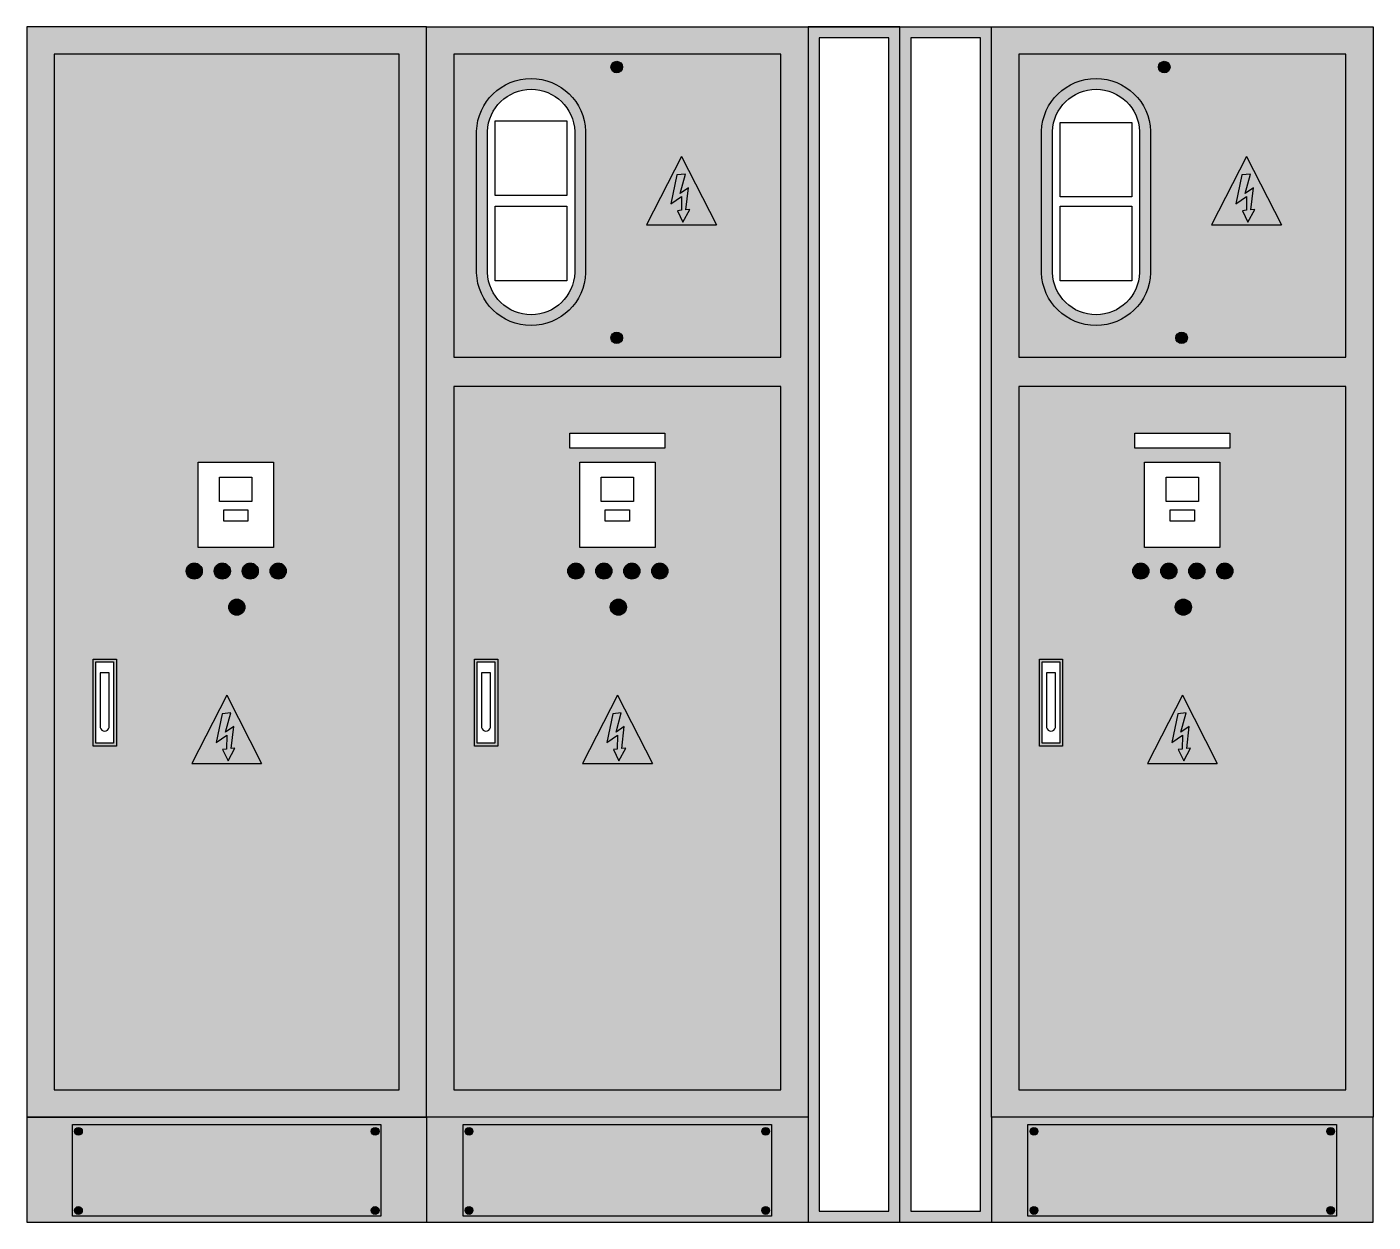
# Model space of a CAD drawing. Header units: metres. Extents: x 81 to 650, y -25 to 177.
# Drawn here: x 249.895 to 252.365, y 35.908 to 38.101 of the extents above; entities that cross this region are included whole.
import ezdxf

# ---------------------------------------------------------------- set-up
doc = ezdxf.new("R2010")
doc.units = ezdxf.units.M
doc.layers.add('EQUIPOS', color=7, linetype='Continuous', true_color=0xc7c7c7)

msp = doc.modelspace()

# ---------------------------------------------------------------- hatches: boundary and pattern name
at = {"transparency": 33554687}
h = msp.add_hatch(color=256, dxfattribs=at)
h.dxf.hatch_style = 1
h.paths.add_polyline_path([(250.9878, 38.027, 1), (250.9666, 38.027, 1)])
h = msp.add_hatch(color=256, dxfattribs=at)
h.dxf.hatch_style = 1
h.paths.add_polyline_path([(251.9924, 38.027, 1), (251.9711, 38.027, 1)])
h = msp.add_hatch(color=256, dxfattribs=at)
h.dxf.hatch_style = 1
h.paths.add_polyline_path([(250.7202, 37.9091), (250.7202, 37.6496, 0.969621), (250.9202, 37.6496), (250.9202, 37.9091, 0.969621)])
h.paths.add_polyline_path([(250.9002, 37.9088), (250.9002, 37.6499, -0.966097), (250.7402, 37.6499), (250.7402, 37.9088, -0.966097)], flags=16)
h.paths.add_polyline_path([(250.8857, 37.9283), (250.8857, 37.7914), (250.7544, 37.7914), (250.7544, 37.9283)], flags=0)
h.paths.add_polyline_path([(250.8857, 37.7719), (250.8857, 37.635), (250.7544, 37.635), (250.7544, 37.7719)], flags=0)
h = msp.add_hatch(color=256, dxfattribs=at)
h.dxf.hatch_style = 1
h.paths.add_polyline_path([(251.7565, 37.9091), (251.7565, 37.6496, 0.969621), (251.9565, 37.6496), (251.9565, 37.9091, 0.969621)])
h.paths.add_polyline_path([(251.9365, 37.9088), (251.9365, 37.6499, -0.966097), (251.7765, 37.6499), (251.7765, 37.9088, -0.966097)], flags=16)
h.paths.add_polyline_path([(251.922, 37.9283), (251.922, 37.7914), (251.7907, 37.7914), (251.7907, 37.9283)], flags=0)
h.paths.add_polyline_path([(251.922, 37.7719), (251.922, 37.635), (251.7907, 37.635), (251.7907, 37.7719)], flags=0)
h = msp.add_hatch(color=2, dxfattribs=at)
h.dxf.hatch_style = 1
h.paths.add_polyline_path([(251.0961, 37.863), (251.0321, 37.7378), (251.1602, 37.7378)])
h.paths.add_polyline_path([(251.1113, 37.7658), (251.0986, 37.7426), (251.0887, 37.7634), (251.0959, 37.7642), (251.0963, 37.7894), (251.0766, 37.7761), (251.0877, 37.8291), (251.1033, 37.8307), (251.0936, 37.7951), (251.1088, 37.8053), (251.1043, 37.765)], flags=16)
h = msp.add_hatch(color=2, dxfattribs=at)
h.dxf.hatch_style = 1
h.paths.add_polyline_path([(252.1325, 37.863), (252.0684, 37.7378), (252.1965, 37.7378)])
h.paths.add_polyline_path([(252.1476, 37.7658), (252.1349, 37.7426), (252.125, 37.7634), (252.1323, 37.7642), (252.1326, 37.7894), (252.1129, 37.7761), (252.124, 37.8291), (252.1397, 37.8307), (252.1299, 37.7951), (252.1452, 37.8053), (252.1406, 37.765)], flags=16)
h = msp.add_hatch(color=256, dxfattribs=at)
h.dxf.hatch_style = 1
h.paths.add_polyline_path([(251.1088, 37.8053), (251.0936, 37.7951), (251.1033, 37.8307), (251.0877, 37.8291), (251.0766, 37.7761), (251.0963, 37.7894), (251.0959, 37.7642), (251.0887, 37.7634), (251.0986, 37.7426), (251.1113, 37.7658), (251.1043, 37.765)])
h = msp.add_hatch(color=256, dxfattribs=at)
h.dxf.hatch_style = 1
h.paths.add_polyline_path([(252.1452, 37.8053), (252.1299, 37.7951), (252.1397, 37.8307), (252.124, 37.8291), (252.1129, 37.7761), (252.1326, 37.7894), (252.1323, 37.7642), (252.125, 37.7634), (252.1349, 37.7426), (252.1476, 37.7658), (252.1406, 37.765)])
h = msp.add_hatch(color=256, dxfattribs=at)
h.dxf.hatch_style = 1
h.paths.add_polyline_path([(250.9666, 37.5302, 1), (250.9878, 37.5302, 1)])
h = msp.add_hatch(color=256, dxfattribs=at)
h.dxf.hatch_style = 1
h.paths.add_polyline_path([(252.0029, 37.5302, 1), (252.0241, 37.5302, 1)])
h = msp.add_hatch(color=3, dxfattribs=at)
h.dxf.hatch_style = 1
h.paths.add_polyline_path([(250.1875, 37.1023, 1), (250.2171, 37.1023, 1)])
h = msp.add_hatch(color=1, dxfattribs=at)
h.dxf.hatch_style = 1
h.paths.add_polyline_path([(250.2388, 37.1023, 1), (250.2685, 37.1023, 1)])
h = msp.add_hatch(color=3, dxfattribs=at)
h.dxf.hatch_style = 1
h.paths.add_polyline_path([(250.3198, 37.1023, 1), (250.2902, 37.1023, 1)])
h = msp.add_hatch(color=1, dxfattribs=at)
h.dxf.hatch_style = 1
h.paths.add_polyline_path([(250.3415, 37.1023, 1), (250.3711, 37.1023, 1)])
h = msp.add_hatch(color=3, dxfattribs=at)
h.dxf.hatch_style = 1
h.paths.add_polyline_path([(250.8875, 37.1023, 1), (250.9171, 37.1023, 1)])
h = msp.add_hatch(color=1, dxfattribs=at)
h.dxf.hatch_style = 1
h.paths.add_polyline_path([(250.9388, 37.1023, 1), (250.9685, 37.1023, 1)])
h = msp.add_hatch(color=3, dxfattribs=at)
h.dxf.hatch_style = 1
h.paths.add_polyline_path([(250.9902, 37.1023, 1), (251.0198, 37.1023, 1)])
h = msp.add_hatch(color=1, dxfattribs=at)
h.dxf.hatch_style = 1
h.paths.add_polyline_path([(251.0415, 37.1023, 1), (251.0711, 37.1023, 1)])
h = msp.add_hatch(color=3, dxfattribs=at)
h.dxf.hatch_style = 1
h.paths.add_polyline_path([(251.9238, 37.1023, 1), (251.9534, 37.1023, 1)])
h = msp.add_hatch(color=1, dxfattribs=at)
h.dxf.hatch_style = 1
h.paths.add_polyline_path([(251.9752, 37.1023, 1), (252.0048, 37.1023, 1)])
h = msp.add_hatch(color=3, dxfattribs=at)
h.dxf.hatch_style = 1
h.paths.add_polyline_path([(252.0561, 37.1023, 1), (252.0265, 37.1023, 1)])
h = msp.add_hatch(color=1, dxfattribs=at)
h.dxf.hatch_style = 1
h.paths.add_polyline_path([(252.1075, 37.1023, 1), (252.0778, 37.1023, 1)])
h = msp.add_hatch(color=256, dxfattribs=at)
h.dxf.hatch_style = 1
h.paths.add_polyline_path([(250.2654, 37.0361, 1), (250.2951, 37.0361, 1)])
h = msp.add_hatch(color=256, dxfattribs=at)
h.dxf.hatch_style = 1
h.paths.add_polyline_path([(250.9654, 37.0361, 1), (250.9951, 37.0361, 1)])
h = msp.add_hatch(color=256, dxfattribs=at)
h.dxf.hatch_style = 1
h.paths.add_polyline_path([(252.0018, 37.0361, 1), (252.0314, 37.0361, 1)])
h = msp.add_hatch(color=256, dxfattribs=at)
h.dxf.hatch_style = 1
h.paths.add_polyline_path([(250.0168, 36.7813), (250.0594, 36.7813), (250.0594, 36.9407), (250.0168, 36.9407)])
h.paths.add_polyline_path([(250.0218, 36.9357), (250.0544, 36.9357), (250.0544, 36.7863), (250.0218, 36.7863)], flags=16)
h.paths.add_polyline_path([(250.0297, 36.9157), (250.046, 36.9157), (250.046, 36.8154, -0.819156), (250.0297, 36.8154)], flags=0)
h = msp.add_hatch(color=256, dxfattribs=at)
h.dxf.hatch_style = 1
h.paths.add_polyline_path([(250.7164, 36.9407), (250.7164, 36.7813), (250.7589, 36.7813), (250.7589, 36.9407)])
h.paths.add_polyline_path([(250.7539, 36.9357), (250.7539, 36.7863), (250.7214, 36.7863), (250.7214, 36.9357)], flags=16)
h.paths.add_polyline_path([(250.7455, 36.9157), (250.7455, 36.8154, -0.819156), (250.7293, 36.8154), (250.7293, 36.9157)], flags=0)
h = msp.add_hatch(color=256, dxfattribs=at)
h.dxf.hatch_style = 1
h.paths.add_polyline_path([(251.7527, 36.9407), (251.7527, 36.7813), (251.7952, 36.7813), (251.7952, 36.9407)])
h.paths.add_polyline_path([(251.7577, 36.9357), (251.7902, 36.9357), (251.7902, 36.7863), (251.7577, 36.7863)], flags=16)
h.paths.add_polyline_path([(251.7656, 36.9157), (251.7819, 36.9157), (251.7819, 36.8154, -0.819156), (251.7656, 36.8154)], flags=0)
h = msp.add_hatch(color=2, dxfattribs=at)
h.dxf.hatch_style = 1
h.paths.add_polyline_path([(250.3259, 36.7494), (250.2619, 36.8746), (250.1978, 36.7494)])
h.paths.add_polyline_path([(250.2544, 36.775), (250.2617, 36.7758), (250.262, 36.801), (250.2423, 36.7877), (250.2534, 36.8407), (250.2691, 36.8423), (250.2593, 36.8067), (250.2746, 36.8169), (250.27, 36.7766), (250.277, 36.7774), (250.2643, 36.7542)], flags=16)
h = msp.add_hatch(color=2, dxfattribs=at)
h.dxf.hatch_style = 1
h.paths.add_polyline_path([(250.9145, 36.7494), (251.0426, 36.7494), (250.9786, 36.8746)])
h.paths.add_polyline_path([(250.9857, 36.8423), (250.976, 36.8067), (250.9912, 36.8169), (250.9867, 36.7766), (250.9937, 36.7774), (250.981, 36.7542), (250.9711, 36.775), (250.9783, 36.7758), (250.9787, 36.801), (250.959, 36.7877), (250.9701, 36.8407)], flags=16)
h = msp.add_hatch(color=2, dxfattribs=at)
h.dxf.hatch_style = 1
h.paths.add_polyline_path([(252.0789, 36.7494), (252.0149, 36.8746), (251.9508, 36.7494)])
h.paths.add_polyline_path([(252.0173, 36.7542), (252.0074, 36.775), (252.0147, 36.7758), (252.0151, 36.801), (251.9953, 36.7877), (252.0064, 36.8407), (252.0221, 36.8423), (252.0123, 36.8067), (252.0276, 36.8169), (252.023, 36.7766), (252.03, 36.7774)], flags=16)
h = msp.add_hatch(color=256, dxfattribs=at)
h.dxf.hatch_style = 1
h.paths.add_polyline_path([(250.2593, 36.8067), (250.2691, 36.8423), (250.2534, 36.8407), (250.2423, 36.7877), (250.262, 36.801), (250.2617, 36.7758), (250.2544, 36.775), (250.2643, 36.7542), (250.277, 36.7774), (250.27, 36.7766), (250.2746, 36.8169)])
h = msp.add_hatch(color=256, dxfattribs=at)
h.dxf.hatch_style = 1
h.paths.add_polyline_path([(250.9787, 36.801), (250.9783, 36.7758), (250.9711, 36.775), (250.981, 36.7542), (250.9937, 36.7774), (250.9867, 36.7766), (250.9912, 36.8169), (250.976, 36.8067), (250.9857, 36.8423), (250.9701, 36.8407), (250.959, 36.7877)])
h = msp.add_hatch(color=256, dxfattribs=at)
h.dxf.hatch_style = 1
h.paths.add_polyline_path([(252.0123, 36.8067), (252.0221, 36.8423), (252.0064, 36.8407), (251.9953, 36.7877), (252.0151, 36.801), (252.0147, 36.7758), (252.0074, 36.775), (252.0173, 36.7542), (252.03, 36.7774), (252.023, 36.7766), (252.0276, 36.8169)])
h = msp.add_hatch(color=256, dxfattribs=at)
h.dxf.hatch_style = 1
h.paths.add_polyline_path([(249.9969, 36.0746, 1), (249.9826, 36.0746, 1)])
h = msp.add_hatch(color=256, dxfattribs=at)
h.dxf.hatch_style = 1
h.paths.add_polyline_path([(250.527, 36.0746, 1), (250.5413, 36.0746, 1)])
h = msp.add_hatch(color=256, dxfattribs=at)
h.dxf.hatch_style = 1
h.paths.add_polyline_path([(250.7134, 36.0746, 1), (250.6992, 36.0746, 1)])
h = msp.add_hatch(color=256, dxfattribs=at)
h.dxf.hatch_style = 1
h.paths.add_polyline_path([(251.2578, 36.0746, 1), (251.2435, 36.0746, 1)])
h = msp.add_hatch(color=256, dxfattribs=at)
h.dxf.hatch_style = 1
h.paths.add_polyline_path([(251.7355, 36.0746, 1), (251.7498, 36.0746, 1)])
h = msp.add_hatch(color=256, dxfattribs=at)
h.dxf.hatch_style = 1
h.paths.add_polyline_path([(252.2798, 36.0746, 1), (252.2941, 36.0746, 1)])
h = msp.add_hatch(color=256, dxfattribs=at)
h.dxf.hatch_style = 1
h.paths.add_polyline_path([(249.9969, 35.9293, 1), (249.9826, 35.9293, 1)])
h = msp.add_hatch(color=256, dxfattribs=at)
h.dxf.hatch_style = 1
h.paths.add_polyline_path([(250.527, 35.9293, 1), (250.5413, 35.9293, 1)])
h = msp.add_hatch(color=256, dxfattribs=at)
h.dxf.hatch_style = 1
h.paths.add_polyline_path([(250.6992, 35.9293, 1), (250.7134, 35.9293, 1)])
h = msp.add_hatch(color=256, dxfattribs=at)
h.dxf.hatch_style = 1
h.paths.add_polyline_path([(251.2435, 35.9293, 1), (251.2578, 35.9293, 1)])
h = msp.add_hatch(color=256, dxfattribs=at)
h.dxf.hatch_style = 1
h.paths.add_polyline_path([(251.7498, 35.9293, 1), (251.7355, 35.9293, 1)])
h = msp.add_hatch(color=256, dxfattribs=at)
h.dxf.hatch_style = 1
h.paths.add_polyline_path([(252.2798, 35.9293, 1), (252.2941, 35.9293, 1)])
at = {"layer": 'EQUIPOS', "transparency": 33554687}
h = msp.add_hatch(color=256, dxfattribs=at)
h.dxf.hatch_style = 1
h.paths.add_polyline_path([(250.6284, 38.1006), (249.8953, 38.1006), (249.8953, 36.1006), (250.6284, 36.1006)])
h.paths.add_polyline_path([(249.9453, 38.0506), (250.5784, 38.0506), (250.5784, 36.1506), (249.9453, 36.1506)], flags=16)
h.paths.add_polyline_path([(250.2093, 37.3019), (250.3475, 37.3019), (250.3475, 37.1457), (250.2093, 37.1457)], flags=0)
h.paths.add_polyline_path([(250.2488, 37.2743), (250.308, 37.2743), (250.308, 37.2298), (250.2488, 37.2298)], flags=0)
h.paths.add_polyline_path([(250.2563, 37.2144), (250.3008, 37.2144), (250.3008, 37.1936), (250.2563, 37.1936)], flags=0)
h.paths.add_polyline_path([(250.2171, 37.1023, -1), (250.1875, 37.1023, -1)], flags=0)
h.paths.add_polyline_path([(250.2685, 37.1023, -1), (250.2388, 37.1023, -1)], flags=0)
h.paths.add_polyline_path([(250.3198, 37.1023, -1), (250.2902, 37.1023, -1)], flags=0)
h.paths.add_polyline_path([(250.3711, 37.1023, -1), (250.3415, 37.1023, -1)], flags=0)
h.paths.add_polyline_path([(250.2951, 37.0361, -1), (250.2654, 37.0361, -1)], flags=0)
h.paths.add_polyline_path([(250.0168, 36.9407), (250.0594, 36.9407), (250.0594, 36.7813), (250.0168, 36.7813)], flags=0)
h.paths.add_polyline_path([(250.0218, 36.9357), (250.0544, 36.9357), (250.0544, 36.7863), (250.0218, 36.7863)], flags=0)
h.paths.add_polyline_path([(250.0297, 36.9157), (250.046, 36.9157), (250.046, 36.8154, -0.819156), (250.0297, 36.8154)], flags=0)
h.paths.add_polyline_path([(250.2619, 36.8746), (250.3259, 36.7494), (250.1978, 36.7494)], flags=0)
h.paths.add_polyline_path([(250.2534, 36.8407), (250.2691, 36.8423), (250.2593, 36.8067), (250.2746, 36.8169), (250.27, 36.7766), (250.277, 36.7774), (250.2643, 36.7542), (250.2544, 36.775), (250.2617, 36.7758), (250.262, 36.801), (250.2423, 36.7877)], flags=0)
h = msp.add_hatch(color=256, dxfattribs=at)
h.dxf.hatch_style = 1
h.paths.add_polyline_path([(251.3284, 38.1006), (250.6284, 38.1006), (250.6284, 36.1006), (251.3284, 36.1006)])
h.paths.add_polyline_path([(250.6784, 37.4948), (250.6784, 38.0506), (251.2784, 38.0506), (251.2784, 37.4948)], flags=16)
h.paths.add_polyline_path([(251.2784, 37.4412), (251.2784, 36.1506), (250.6784, 36.1506), (250.6784, 37.4412)], flags=16)
h.paths.add_polyline_path([(250.7202, 37.6496), (250.7202, 37.9091, -0.969621), (250.9202, 37.9091), (250.9202, 37.6496, -0.969621)], flags=0)
h.paths.add_polyline_path([(250.7402, 37.6499), (250.7402, 37.9088, -0.966097), (250.9002, 37.9088), (250.9002, 37.6499, -0.966097)], flags=0)
h.paths.add_polyline_path([(250.7544, 37.635), (250.7544, 37.7719), (250.8857, 37.7719), (250.8857, 37.635)], flags=0)
h.paths.add_polyline_path([(250.8913, 37.3554), (251.0655, 37.3554), (251.0655, 37.3279), (250.8913, 37.3279)], flags=0)
h.paths.add_polyline_path([(250.9093, 37.3019), (251.0475, 37.3019), (251.0475, 37.1457), (250.9093, 37.1457)], flags=0)
h.paths.add_polyline_path([(250.9666, 37.5302, -1), (250.9878, 37.5302, -1)], flags=0)
h.paths.add_polyline_path([(250.7544, 37.7914), (250.7544, 37.9283), (250.8857, 37.9283), (250.8857, 37.7914)], flags=0)
h.paths.add_polyline_path([(250.9488, 37.2743), (251.008, 37.2743), (251.008, 37.2298), (250.9488, 37.2298)], flags=0)
h.paths.add_polyline_path([(250.9563, 37.2144), (251.0008, 37.2144), (251.0008, 37.1936), (250.9563, 37.1936)], flags=0)
h.paths.add_polyline_path([(250.9171, 37.1023, -1), (250.8875, 37.1023, -1)], flags=0)
h.paths.add_polyline_path([(251.0321, 37.7378), (251.0961, 37.863), (251.1602, 37.7378)], flags=0)
h.paths.add_polyline_path([(250.9685, 37.1023, -1), (250.9388, 37.1023, -1)], flags=0)
h.paths.add_polyline_path([(251.0198, 37.1023, -1), (250.9902, 37.1023, -1)], flags=0)
h.paths.add_polyline_path([(251.0986, 37.7426), (251.0887, 37.7634), (251.0959, 37.7642), (251.0963, 37.7894), (251.0766, 37.7761), (251.0877, 37.8291), (251.1033, 37.8307), (251.0936, 37.7951), (251.1088, 37.8053), (251.1043, 37.765), (251.1113, 37.7658)], flags=0)
h.paths.add_polyline_path([(251.0711, 37.1023, -1), (251.0415, 37.1023, -1)], flags=0)
h.paths.add_polyline_path([(250.9951, 37.0361, -1), (250.9654, 37.0361, -1)], flags=0)
h.paths.add_polyline_path([(250.7164, 36.9407), (250.7589, 36.9407), (250.7589, 36.7813), (250.7164, 36.7813)], flags=0)
h.paths.add_polyline_path([(250.7214, 36.9357), (250.7539, 36.9357), (250.7539, 36.7863), (250.7214, 36.7863)], flags=0)
h.paths.add_polyline_path([(250.7293, 36.9157), (250.7455, 36.9157), (250.7455, 36.8154, -0.819156), (250.7293, 36.8154)], flags=0)
h.paths.add_polyline_path([(250.9666, 38.027, -1), (250.9878, 38.027, -1)], flags=0)
h.paths.add_polyline_path([(250.9786, 36.8746), (251.0426, 36.7494), (250.9145, 36.7494)], flags=0)
h.paths.add_polyline_path([(250.9701, 36.8407), (250.9857, 36.8423), (250.976, 36.8067), (250.9912, 36.8169), (250.9867, 36.7766), (250.9937, 36.7774), (250.981, 36.7542), (250.9711, 36.775), (250.9783, 36.7758), (250.9787, 36.801), (250.959, 36.7877)], flags=0)
h = msp.add_hatch(color=256, dxfattribs=at)
h.dxf.hatch_style = 1
h.paths.add_polyline_path([(251.4966, 38.1006), (251.3284, 38.1006), (251.3284, 36.1006), (251.3284, 35.908), (251.4966, 35.908)])
h.paths.add_polyline_path([(251.3484, 38.0806), (251.4766, 38.0806), (251.4766, 35.928), (251.3484, 35.928), (251.3484, 36.1006)], flags=16)
h = msp.add_hatch(color=256, dxfattribs=at)
h.dxf.hatch_style = 1
h.paths.add_polyline_path([(251.6647, 38.1006), (251.4966, 38.1006), (251.4966, 36.1006), (251.4966, 35.908), (251.6647, 35.908)])
h.paths.add_polyline_path([(251.5166, 38.0806), (251.6447, 38.0806), (251.6447, 35.928), (251.5166, 35.928), (251.5166, 36.1006)], flags=16)
h = msp.add_hatch(color=256, dxfattribs=at)
h.dxf.hatch_style = 1
h.paths.add_polyline_path([(252.3647, 38.1006), (251.6647, 38.1006), (251.6647, 36.1006), (252.3647, 36.1006)])
h.paths.add_polyline_path([(252.3147, 37.4412), (252.3147, 36.1506), (251.7147, 36.1506), (251.7147, 37.4412)], flags=16)
h.paths.add_polyline_path([(252.3147, 37.4948), (251.7147, 37.4948), (251.7147, 38.0506), (252.3147, 38.0506)], flags=16)
h.paths.add_polyline_path([(252.1018, 37.3554), (252.1018, 37.3279), (251.9276, 37.3279), (251.9276, 37.3554)], flags=0)
h.paths.add_polyline_path([(252.0838, 37.3019), (252.0838, 37.1457), (251.9456, 37.1457), (251.9456, 37.3019)], flags=0)
h.paths.add_polyline_path([(252.1965, 37.7378), (252.0684, 37.7378), (252.1325, 37.863)], flags=0)
h.paths.add_polyline_path([(252.1349, 37.7426), (252.1175, 37.7792), (252.1129, 37.7761), (252.124, 37.8291), (252.1397, 37.8307), (252.1299, 37.7951), (252.1452, 37.8053), (252.1406, 37.765), (252.1476, 37.7658)], flags=0)
h.paths.add_polyline_path([(252.0443, 37.2743), (252.0443, 37.2298), (251.9851, 37.2298), (251.9851, 37.2743)], flags=0)
h.paths.add_polyline_path([(252.0371, 37.2144), (252.0371, 37.1936), (251.9927, 37.1936), (251.9927, 37.2144)], flags=0)
h.paths.add_polyline_path([(251.7565, 37.6496), (251.7565, 37.903, -1), (251.9565, 37.9091), (251.9565, 37.6557, -1)], flags=0)
h.paths.add_polyline_path([(252.1075, 37.1023, -1), (252.0778, 37.1023, -1)], flags=0)
h.paths.add_polyline_path([(251.7765, 37.6499), (251.7765, 37.9033, -1), (251.9365, 37.9088), (251.9365, 37.6554, -1)], flags=0)
h.paths.add_polyline_path([(251.922, 37.635), (251.7907, 37.635), (251.7907, 37.7719), (251.922, 37.7719)], flags=0)
h.paths.add_polyline_path([(252.0561, 37.1023, -1), (252.0265, 37.1023, -1)], flags=0)
h.paths.add_polyline_path([(251.9752, 37.1023, -1), (252.0048, 37.1023, -1)], flags=0)
h.paths.add_polyline_path([(251.922, 37.7886), (251.7907, 37.7886), (251.7907, 37.9255), (251.922, 37.9255)], flags=0)
h.paths.add_polyline_path([(252.0314, 37.0361, -1), (252.0018, 37.0361, -1)], flags=0)
h.paths.add_polyline_path([(251.9238, 37.1023, -1), (251.9534, 37.1023, -1)], flags=0)
h.paths.add_polyline_path([(252.0149, 36.8746), (252.0789, 36.7494), (251.9508, 36.7494)], flags=0)
h.paths.add_polyline_path([(252.0221, 36.8423), (252.0123, 36.8067), (252.0276, 36.8169), (252.023, 36.7766), (252.03, 36.7774), (252.0173, 36.7542), (251.9999, 36.7908), (251.9953, 36.7877), (252.0064, 36.8407)], flags=0)
h.paths.add_polyline_path([(251.7952, 36.9407), (251.7952, 36.7813), (251.7527, 36.7813), (251.7527, 36.9407)], flags=0)
h.paths.add_polyline_path([(251.7902, 36.9357), (251.7902, 36.7863), (251.7577, 36.7863), (251.7577, 36.9357)], flags=0)
h.paths.add_polyline_path([(251.7819, 36.9157), (251.7819, 36.8187, -1), (251.7656, 36.8154), (251.7656, 36.9157)], flags=0)
h = msp.add_hatch(color=256, dxfattribs=at)
h.dxf.hatch_style = 1
h.paths.add_polyline_path([(250.5784, 38.0506), (249.9453, 38.0506), (249.9453, 36.1506), (250.5784, 36.1506)])
h.paths.add_polyline_path([(250.2093, 37.3019), (250.3475, 37.3019), (250.3475, 37.1457), (250.2093, 37.1457)], flags=16)
h.paths.add_polyline_path([(250.2488, 37.2743), (250.308, 37.2743), (250.308, 37.2298), (250.2488, 37.2298)], flags=0)
h.paths.add_polyline_path([(250.2563, 37.2144), (250.3008, 37.2144), (250.3008, 37.1936), (250.2563, 37.1936)], flags=0)
h.paths.add_polyline_path([(250.2171, 37.1023, -1), (250.1875, 37.1023, -1)], flags=16)
h.paths.add_polyline_path([(250.2685, 37.1023, -1), (250.2388, 37.1023, -1)], flags=16)
h.paths.add_polyline_path([(250.3198, 37.1023, -1), (250.2902, 37.1023, -1)], flags=16)
h.paths.add_polyline_path([(250.3711, 37.1023, -1), (250.3415, 37.1023, -1)], flags=16)
h.paths.add_polyline_path([(250.2951, 37.0361, -1), (250.2654, 37.0361, -1)], flags=16)
h.paths.add_polyline_path([(250.0594, 36.9407), (250.0594, 36.7813), (250.0168, 36.7813), (250.0168, 36.9407)], flags=16)
h.paths.add_polyline_path([(250.0544, 36.9357), (250.0544, 36.7863), (250.0218, 36.7863), (250.0218, 36.9357)], flags=0)
h.paths.add_polyline_path([(250.046, 36.9157), (250.046, 36.8154, -0.819156), (250.0297, 36.8154), (250.0297, 36.9157)], flags=0)
h.paths.add_polyline_path([(250.2619, 36.8746), (250.3259, 36.7494), (250.1978, 36.7494)], flags=16)
h.paths.add_polyline_path([(250.2534, 36.8407), (250.2691, 36.8423), (250.2593, 36.8067), (250.2746, 36.8169), (250.27, 36.7766), (250.277, 36.7774), (250.2643, 36.7542), (250.2544, 36.775), (250.2617, 36.7758), (250.262, 36.801), (250.2423, 36.7877)], flags=0)
h = msp.add_hatch(color=256, dxfattribs=at)
h.dxf.hatch_style = 1
h.paths.add_polyline_path([(251.2784, 38.0506), (250.6784, 38.0506), (250.6784, 37.4948), (251.2784, 37.4948)])
h.paths.add_polyline_path([(250.9878, 37.5302, -1), (250.9666, 37.5302, -1)], flags=16)
h.paths.add_polyline_path([(250.7202, 37.6496), (250.7202, 37.9091, -0.969621), (250.9202, 37.9091), (250.9202, 37.6496, -0.969621)], flags=16)
h.paths.add_polyline_path([(250.7402, 37.6499), (250.7402, 37.9088, -0.966097), (250.9002, 37.9088), (250.9002, 37.6499, -0.966097)], flags=0)
h.paths.add_polyline_path([(251.0321, 37.7378), (251.0961, 37.863), (251.1602, 37.7378)], flags=16)
h.paths.add_polyline_path([(250.8857, 37.635), (250.7544, 37.635), (250.7544, 37.7719), (250.8857, 37.7719)], flags=0)
h.paths.add_polyline_path([(251.0986, 37.7426), (251.0887, 37.7634), (251.0959, 37.7642), (251.0963, 37.7894), (251.0766, 37.7761), (251.0877, 37.8291), (251.1033, 37.8307), (251.0936, 37.7951), (251.1088, 37.8053), (251.1043, 37.765), (251.1113, 37.7658)], flags=0)
h.paths.add_polyline_path([(250.8857, 37.7914), (250.7544, 37.7914), (250.7544, 37.9283), (250.8857, 37.9283)], flags=0)
h.paths.add_polyline_path([(250.9666, 38.027, -1), (250.9878, 38.027, -1)], flags=16)
h = msp.add_hatch(color=256, dxfattribs=at)
h.dxf.hatch_style = 1
h.paths.add_polyline_path([(252.3147, 37.4948), (252.3147, 38.0506), (251.7147, 38.0506), (251.7147, 37.4948)])
h.paths.add_polyline_path([(252.0684, 37.7378), (252.1325, 37.863), (252.1965, 37.7378)], flags=16)
h.paths.add_polyline_path([(252.1349, 37.7426), (252.1175, 37.7792), (252.1129, 37.7761), (252.124, 37.8291), (252.1397, 37.8307), (252.1299, 37.7951), (252.1452, 37.8053), (252.1406, 37.765), (252.1476, 37.7658)], flags=0)
h.paths.add_polyline_path([(251.7565, 37.6496), (251.7565, 37.903, -1), (251.9565, 37.9091), (251.9565, 37.6557, -1)], flags=16)
h.paths.add_polyline_path([(251.7765, 37.6499), (251.7765, 37.9033, -1), (251.9365, 37.9088), (251.9365, 37.6554, -1)], flags=0)
h.paths.add_polyline_path([(251.922, 37.635), (251.7907, 37.635), (251.7907, 37.7719), (251.922, 37.7719)], flags=0)
h.paths.add_polyline_path([(251.922, 37.7886), (251.7907, 37.7886), (251.7907, 37.9255), (251.922, 37.9255)], flags=0)
h.paths.add_polyline_path([(251.9711, 38.027, -1), (251.9924, 38.027, -1)], flags=16)
h = msp.add_hatch(color=256, dxfattribs=at)
h.dxf.hatch_style = 1
h.paths.add_polyline_path([(251.2784, 37.4412), (250.6784, 37.4412), (250.6784, 36.1506), (251.2784, 36.1506)])
h.paths.add_polyline_path([(250.9093, 37.3019), (251.0475, 37.3019), (251.0475, 37.1457), (250.9093, 37.1457)], flags=16)
h.paths.add_polyline_path([(250.8913, 37.3279), (250.8913, 37.3554), (251.0655, 37.3554), (251.0655, 37.3279)], flags=16)
h.paths.add_polyline_path([(250.9488, 37.2743), (251.008, 37.2743), (251.008, 37.2298), (250.9488, 37.2298)], flags=0)
h.paths.add_polyline_path([(250.9563, 37.2144), (251.0008, 37.2144), (251.0008, 37.1936), (250.9563, 37.1936)], flags=0)
h.paths.add_polyline_path([(250.9171, 37.1023, -1), (250.8875, 37.1023, -1)], flags=16)
h.paths.add_polyline_path([(250.9685, 37.1023, -1), (250.9388, 37.1023, -1)], flags=16)
h.paths.add_polyline_path([(251.0198, 37.1023, -1), (250.9902, 37.1023, -1)], flags=16)
h.paths.add_polyline_path([(250.9951, 37.0361, -1), (250.9654, 37.0361, -1)], flags=16)
h.paths.add_polyline_path([(251.0711, 37.1023, -1), (251.0415, 37.1023, -1)], flags=16)
h.paths.add_polyline_path([(250.7589, 36.9407), (250.7589, 36.7813), (250.7164, 36.7813), (250.7164, 36.9407)], flags=16)
h.paths.add_polyline_path([(250.7539, 36.9357), (250.7539, 36.7863), (250.7214, 36.7863), (250.7214, 36.9357)], flags=0)
h.paths.add_polyline_path([(250.7455, 36.9157), (250.7455, 36.8154, -0.819156), (250.7293, 36.8154), (250.7293, 36.9157)], flags=0)
h.paths.add_polyline_path([(250.9786, 36.8746), (251.0426, 36.7494), (250.9145, 36.7494)], flags=16)
h.paths.add_polyline_path([(250.9701, 36.8407), (250.9857, 36.8423), (250.976, 36.8067), (250.9912, 36.8169), (250.9867, 36.7766), (250.9937, 36.7774), (250.981, 36.7542), (250.9711, 36.775), (250.9783, 36.7758), (250.9787, 36.801), (250.959, 36.7877)], flags=0)
h = msp.add_hatch(color=256, dxfattribs=at)
h.dxf.hatch_style = 1
h.paths.add_polyline_path([(252.3147, 37.4412), (251.7147, 37.4412), (251.7147, 36.1506), (252.3147, 36.1506)])
h.paths.add_polyline_path([(252.1018, 37.3554), (252.1018, 37.3279), (251.9276, 37.3279), (251.9276, 37.3554)], flags=16)
h.paths.add_polyline_path([(252.0838, 37.3019), (252.0838, 37.1457), (251.9456, 37.1457), (251.9456, 37.3019)], flags=16)
h.paths.add_polyline_path([(252.0443, 37.2743), (252.0443, 37.2298), (251.9851, 37.2298), (251.9851, 37.2743)], flags=0)
h.paths.add_polyline_path([(252.0371, 37.2144), (252.0371, 37.1936), (251.9927, 37.1936), (251.9927, 37.2144)], flags=0)
h.paths.add_polyline_path([(252.1075, 37.1023, -1), (252.0778, 37.1023, -1)], flags=16)
h.paths.add_polyline_path([(252.0561, 37.1023, -1), (252.0265, 37.1023, -1)], flags=16)
h.paths.add_polyline_path([(252.0048, 37.1023, -1), (251.9752, 37.1023, -1)], flags=16)
h.paths.add_polyline_path([(251.9534, 37.1023, -1), (251.9238, 37.1023, -1)], flags=16)
h.paths.add_polyline_path([(252.0314, 37.0361, -1), (252.0018, 37.0361, -1)], flags=16)
h.paths.add_polyline_path([(252.0149, 36.8746), (252.0789, 36.7494), (251.9508, 36.7494)], flags=16)
h.paths.add_polyline_path([(252.0221, 36.8423), (252.0123, 36.8067), (252.0276, 36.8169), (252.023, 36.7766), (252.03, 36.7774), (252.0173, 36.7542), (252.0074, 36.775), (252.0147, 36.7758), (252.0151, 36.801), (251.9953, 36.7877), (252.0064, 36.8407)], flags=0)
h.paths.add_polyline_path([(251.7952, 36.9407), (251.7952, 36.7813), (251.7527, 36.7813), (251.7527, 36.9407)], flags=16)
h.paths.add_polyline_path([(251.7902, 36.9357), (251.7902, 36.7863), (251.7577, 36.7863), (251.7577, 36.9357)], flags=0)
h.paths.add_polyline_path([(251.7819, 36.9157), (251.7819, 36.8154, -0.819156), (251.7656, 36.8154), (251.7656, 36.9157)], flags=0)
h = msp.add_hatch(color=256, dxfattribs=at)
h.dxf.hatch_style = 1
h.paths.add_polyline_path([(250.6284, 36.1006), (249.8953, 36.1006), (249.8954, 35.908), (250.6284, 35.908)])
h.paths.add_polyline_path([(249.9789, 36.0872), (250.5448, 36.0872), (250.5448, 35.9191), (249.9789, 35.9191)], flags=16)
h.paths.add_polyline_path([(249.9826, 36.0746, -1), (249.9969, 36.0746, -1)], flags=0)
h.paths.add_polyline_path([(249.9969, 35.9293, -1), (249.9826, 35.9293, -1)], flags=0)
h.paths.add_polyline_path([(250.5413, 36.0746, -1), (250.527, 36.0746, -1)], flags=0)
h.paths.add_polyline_path([(250.5413, 35.9293, -1), (250.527, 35.9293, -1)], flags=0)
h = msp.add_hatch(color=256, dxfattribs=at)
h.dxf.hatch_style = 1
h.paths.add_polyline_path([(250.5448, 36.0872), (249.9789, 36.0872), (249.9789, 35.9191), (250.5448, 35.9191)])
h.paths.add_polyline_path([(249.9826, 36.0746, -1), (249.9969, 36.0746, -1)], flags=16)
h.paths.add_polyline_path([(249.9969, 35.9293, -1), (249.9826, 35.9293, -1)], flags=16)
h.paths.add_polyline_path([(250.527, 36.0746, -1), (250.5413, 36.0746, -1)], flags=16)
h.paths.add_polyline_path([(250.5413, 35.9293, -1), (250.527, 35.9293, -1)], flags=16)
h = msp.add_hatch(color=256, dxfattribs=at)
h.dxf.hatch_style = 1
h.paths.add_polyline_path([(250.6284, 35.908), (251.3284, 35.908), (251.3284, 36.1006), (250.6284, 36.1006)])
h.paths.add_polyline_path([(250.6954, 36.0872), (251.2614, 36.0872), (251.2614, 35.9191), (250.6954, 35.9191)], flags=16)
h.paths.add_polyline_path([(250.6992, 36.0746, -1), (250.7134, 36.0746, -1)], flags=0)
h.paths.add_polyline_path([(250.7134, 35.9293, -1), (250.6992, 35.9293, -1)], flags=0)
h.paths.add_polyline_path([(251.2435, 36.0746, -1), (251.2578, 36.0746, -1)], flags=0)
h.paths.add_polyline_path([(251.2578, 35.9293, -1), (251.2435, 35.9293, -1)], flags=0)
h = msp.add_hatch(color=256, dxfattribs=at)
h.dxf.hatch_style = 1
h.paths.add_polyline_path([(251.2614, 36.0872), (250.6954, 36.0872), (250.6954, 35.9191), (251.2614, 35.9191)])
h.paths.add_polyline_path([(250.6992, 36.0746, -1), (250.7134, 36.0746, -1)], flags=16)
h.paths.add_polyline_path([(250.7134, 35.9293, -1), (250.6992, 35.9293, -1)], flags=16)
h.paths.add_polyline_path([(251.2578, 36.0746, -1), (251.2435, 36.0746, -1)], flags=16)
h.paths.add_polyline_path([(251.2578, 35.9293, -1), (251.2435, 35.9293, -1)], flags=16)
h = msp.add_hatch(color=256, dxfattribs=at)
h.dxf.hatch_style = 1
h.paths.add_polyline_path([(252.3647, 36.1006), (251.6647, 36.1006), (251.6647, 35.908), (252.3647, 35.908)])
h.paths.add_polyline_path([(251.7317, 36.0872), (252.2977, 36.0872), (252.2977, 35.9191), (251.7317, 35.9191)], flags=16)
h.paths.add_polyline_path([(251.7355, 36.0746, -1), (251.7498, 36.0746, -1)], flags=0)
h.paths.add_polyline_path([(251.7498, 35.9293, -1), (251.7355, 35.9293, -1)], flags=0)
h.paths.add_polyline_path([(252.2941, 36.0746, -1), (252.2798, 36.0746, -1)], flags=0)
h.paths.add_polyline_path([(252.2941, 35.9293, -1), (252.2798, 35.9293, -1)], flags=0)
h = msp.add_hatch(color=256, dxfattribs=at)
h.dxf.hatch_style = 1
h.paths.add_polyline_path([(252.2977, 36.0872), (251.7317, 36.0872), (251.7317, 35.9191), (252.2977, 35.9191)])
h.paths.add_polyline_path([(251.7498, 35.9293, -1), (251.7355, 35.9293, -1)], flags=16)
h.paths.add_polyline_path([(251.7355, 36.0746, -1), (251.7498, 36.0746, -1)], flags=16)
h.paths.add_polyline_path([(252.2941, 35.9293, -1), (252.2798, 35.9293, -1)], flags=16)
h.paths.add_polyline_path([(252.2798, 36.0746, -1), (252.2941, 36.0746, -1)], flags=16)

# ---------------------------------------------------------------- linework, layer by layer
for p, q in [((250.6284, 36.1006), (250.6284, 38.1006)), ((250.6284, 38.1006), (251.3284, 38.1006)), ((251.6647, 38.1006), (252.3647, 38.1006)), ((251.6647, 36.1006), (251.6647, 38.1006)), ((252.3647, 38.1006), (252.3647, 36.1006)), ((251.3284, 36.1006), (250.6284, 36.1006)), ((252.3647, 36.1006), (251.6647, 36.1006))]:
    msp.add_line(p, q)
for points in [[(250.6284, 38.1006), (249.8953, 38.1006), (249.8953, 36.1006), (250.6284, 36.1006)], [(251.4966, 38.1006), (251.3284, 38.1006), (251.3284, 36.1006), (251.3284, 35.908), (251.4966, 35.908)], [(251.4766, 38.0806), (251.3484, 38.0806), (251.3484, 36.1006), (251.3484, 35.928), (251.4766, 35.928)], [(251.6447, 38.0806), (251.5166, 38.0806), (251.5166, 36.1006), (251.5166, 35.928), (251.6447, 35.928)], [(250.5784, 38.0506), (249.9453, 38.0506), (249.9453, 36.1506), (250.5784, 36.1506)], [(251.2784, 37.4948), (251.2784, 38.0506), (250.6784, 38.0506), (250.6784, 37.4948)], [(252.3147, 37.4948), (252.3147, 38.0506), (251.7147, 38.0506), (251.7147, 37.4948)], [(250.7544, 37.9283), (250.8857, 37.9283), (250.8857, 37.7914), (250.7544, 37.7914)], [(251.7907, 37.9255), (251.922, 37.9255), (251.922, 37.7886), (251.7907, 37.7886)], [(251.1113, 37.7658), (251.1043, 37.765), (251.1088, 37.8053), (251.0936, 37.7951), (251.1033, 37.8307), (251.0877, 37.8291), (251.0766, 37.7761), (251.0963, 37.7894), (251.0959, 37.7642), (251.0887, 37.7634), (251.0986, 37.7426)], [(252.1476, 37.7658), (252.1406, 37.765), (252.1452, 37.8053), (252.1299, 37.7951), (252.1397, 37.8307), (252.124, 37.8291), (252.1129, 37.7761), (252.1326, 37.7894), (252.1323, 37.7642), (252.125, 37.7634), (252.1349, 37.7426)], [(250.7544, 37.7719), (250.8857, 37.7719), (250.8857, 37.635), (250.7544, 37.635)], [(251.7907, 37.7719), (251.922, 37.7719), (251.922, 37.635), (251.7907, 37.635)], [(251.2784, 36.1506), (251.2784, 37.4412), (250.6784, 37.4412), (250.6784, 36.1506)], [(252.3147, 36.1506), (252.3147, 37.4412), (251.7147, 37.4412), (251.7147, 36.1506)], [(250.8913, 37.3554), (251.0655, 37.3554), (251.0655, 37.3279), (250.8913, 37.3279)], [(251.9276, 37.3554), (252.1018, 37.3554), (252.1018, 37.3279), (251.9276, 37.3279)], [(250.2093, 37.3019), (250.3475, 37.3019), (250.3475, 37.1457), (250.2093, 37.1457)], [(250.9093, 37.3019), (251.0475, 37.3019), (251.0475, 37.1457), (250.9093, 37.1457)], [(251.9456, 37.3019), (252.0838, 37.3019), (252.0838, 37.1457), (251.9456, 37.1457)], [(250.2488, 37.2743), (250.308, 37.2743), (250.308, 37.2298), (250.2488, 37.2298)], [(250.9488, 37.2743), (251.008, 37.2743), (251.008, 37.2298), (250.9488, 37.2298)], [(251.9851, 37.2743), (252.0443, 37.2743), (252.0443, 37.2298), (251.9851, 37.2298)], [(250.2563, 37.2144), (250.3008, 37.2144), (250.3008, 37.1936), (250.2563, 37.1936)], [(250.9563, 37.2144), (251.0008, 37.2144), (251.0008, 37.1936), (250.9563, 37.1936)], [(251.9927, 37.2144), (252.0371, 37.2144), (252.0371, 37.1936), (251.9927, 37.1936)], [(250.0168, 36.9407), (250.0594, 36.9407), (250.0594, 36.7813), (250.0168, 36.7813)], [(250.0218, 36.9357), (250.0544, 36.9357), (250.0544, 36.7863), (250.0218, 36.7863)], [(250.7164, 36.9407), (250.7589, 36.9407), (250.7589, 36.7813), (250.7164, 36.7813)], [(250.7214, 36.9357), (250.7539, 36.9357), (250.7539, 36.7863), (250.7214, 36.7863)], [(251.7527, 36.9407), (251.7952, 36.9407), (251.7952, 36.7813), (251.7527, 36.7813)], [(251.7577, 36.9357), (251.7902, 36.9357), (251.7902, 36.7863), (251.7577, 36.7863)], [(250.277, 36.7774), (250.27, 36.7766), (250.2746, 36.8169), (250.2593, 36.8067), (250.2691, 36.8423), (250.2534, 36.8407), (250.2423, 36.7877), (250.262, 36.801), (250.2617, 36.7758), (250.2544, 36.775), (250.2643, 36.7542)], [(250.9937, 36.7774), (250.9867, 36.7766), (250.9912, 36.8169), (250.976, 36.8067), (250.9857, 36.8423), (250.9701, 36.8407), (250.959, 36.7877), (250.9787, 36.801), (250.9783, 36.7758), (250.9711, 36.775), (250.981, 36.7542)], [(252.03, 36.7774), (252.023, 36.7766), (252.0276, 36.8169), (252.0123, 36.8067), (252.0221, 36.8423), (252.0064, 36.8407), (251.9953, 36.7877), (252.0151, 36.801), (252.0147, 36.7758), (252.0074, 36.775), (252.0173, 36.7542)], [(249.9789, 36.0872), (250.5448, 36.0872), (250.5448, 35.9191), (249.9789, 35.9191)], [(250.6954, 36.0872), (251.2614, 36.0872), (251.2614, 35.9191), (250.6954, 35.9191)], [(251.7317, 36.0872), (252.2977, 36.0872), (252.2977, 35.9191), (251.7317, 35.9191)]]:
    msp.add_lwpolyline(points, close=True)
for points in [[(251.4966, 38.1006), (251.6647, 38.1006)], [(251.0961, 37.863), (251.0321, 37.7378)], [(251.0961, 37.863), (251.1602, 37.7378)], [(252.1325, 37.863), (252.0684, 37.7378)], [(252.1325, 37.863), (252.1965, 37.7378)], [(251.0321, 37.7378), (251.1602, 37.7378)], [(252.0684, 37.7378), (252.1965, 37.7378)], [(250.2619, 36.8746), (250.1978, 36.7494)], [(250.2619, 36.8746), (250.3259, 36.7494)], [(250.9786, 36.8746), (250.9145, 36.7494)], [(250.9786, 36.8746), (251.0426, 36.7494)], [(252.0149, 36.8746), (251.9508, 36.7494)], [(252.0149, 36.8746), (252.0789, 36.7494)], [(250.1978, 36.7494), (250.3259, 36.7494)], [(250.9145, 36.7494), (251.0426, 36.7494)], [(251.9508, 36.7494), (252.0789, 36.7494)], [(251.3284, 36.1006), (249.8953, 36.1006), (249.8954, 35.908), (252.3647, 35.908), (252.3647, 36.1006), (251.6647, 36.1006)], [(250.6284, 36.1006), (250.6284, 35.908)], [(251.6647, 36.1006), (251.6647, 35.908)]]:
    msp.add_lwpolyline(points)
for points in [[(250.7202, 37.6496), (250.7202, 37.9091, -0.969621), (250.9202, 37.9091), (250.9202, 37.6496, -0.969621)], [(251.7565, 37.6496), (251.7565, 37.9091, -0.969621), (251.9565, 37.9091), (251.9565, 37.6496, -0.969621)], [(250.7402, 37.6499), (250.7402, 37.9088, -0.966097), (250.9002, 37.9088), (250.9002, 37.6499, -0.966097)], [(251.7765, 37.6499), (251.7765, 37.9088, -0.966097), (251.9365, 37.9088), (251.9365, 37.6499, -0.966097)], [(250.0297, 36.9157), (250.0297, 36.8154, 0.819156), (250.046, 36.8154), (250.046, 36.9157)], [(250.7293, 36.9157), (250.7293, 36.8154, 0.819156), (250.7455, 36.8154), (250.7455, 36.9157)], [(251.7656, 36.9157), (251.7656, 36.8154, 0.819156), (251.7819, 36.8154), (251.7819, 36.9157)]]:
    msp.add_lwpolyline(points, format="xyb", close=True)
for centre, radius in [((250.9772, 38.027), 0.0106), ((251.9817, 38.027), 0.0106), ((250.9772, 37.5302), 0.0106), ((252.0135, 37.5302), 0.0106), ((250.2023, 37.1023), 0.0148), ((250.2537, 37.1023), 0.0148), ((250.305, 37.1023), 0.0148), ((250.3563, 37.1023), 0.0148), ((250.9023, 37.1023), 0.0148), ((250.9537, 37.1023), 0.0148), ((251.005, 37.1023), 0.0148), ((251.0563, 37.1023), 0.0148), ((251.9386, 37.1023), 0.0148), ((251.99, 37.1023), 0.0148), ((252.0413, 37.1023), 0.0148), ((252.0927, 37.1023), 0.0148), ((250.2803, 37.0361), 0.0148), ((250.9803, 37.0361), 0.0148), ((252.0166, 37.0361), 0.0148), ((249.9898, 36.0746), 0.00714), ((250.5341, 36.0746), 0.00714), ((250.7063, 36.0746), 0.00714), ((251.2506, 36.0746), 0.00714), ((251.7426, 36.0746), 0.00714), ((252.287, 36.0746), 0.00714), ((249.9898, 35.9293), 0.00714), ((250.5341, 35.9293), 0.00714), ((250.7063, 35.9293), 0.00714), ((251.2506, 35.9293), 0.00714), ((251.7426, 35.9293), 0.00714), ((252.287, 35.9293), 0.00714)]:
    msp.add_circle(centre, radius)
at = {"layer": 'EQUIPOS'}
msp.add_lwpolyline([(251.3284, 38.1006), (251.6647, 38.1006)], dxfattribs=at)

doc.saveas('drawing.dxf')
